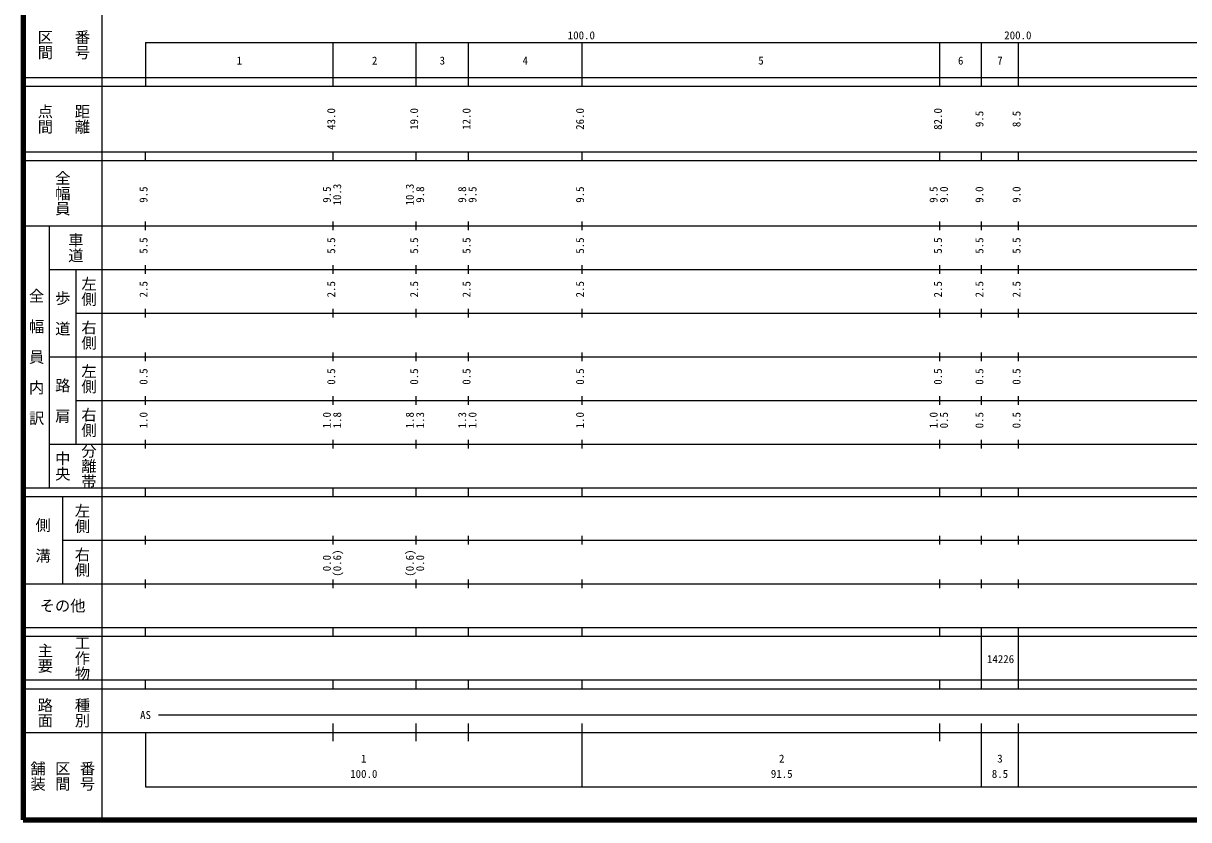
# Model space of a CAD drawing. Units: millimetres on the paper, enlarged 1000 times. Extents: x 40000 to 680000, y 20000 to 380000.
# Drawn here: x 40000 to 306986, y 20000 to 202409 of the extents above; entities that cross this region are included whole.
import ezdxf
from ezdxf.enums import TextEntityAlignment as Align

# ---------------------------------------------------------------- set-up
doc = ezdxf.new("R2010")
doc.units = ezdxf.units.MM
doc.header["$LTSCALE"] = 1000
doc.layers.add('M-TTL', color=7, linetype='Continuous', lineweight=13)
doc.layers.add('M-TTL-BAND', color=7, linetype='Continuous', lineweight=25)
doc.styles.add('@ＭＳ ゴシック', font='')
doc.styles.add('ＭＳ ゴシック', font='')
doc.styles.get('@ＭＳ ゴシック').set_extended_font_data('@MS Gothic')
doc.styles.get('ＭＳ ゴシック').set_extended_font_data('MS Gothic')

msp = doc.modelspace()

# ---------------------------------------------------------------- linework, layer by layer
at = {"layer": 'M-TTL', "color": 2, "lineweight": 140}
for p, q in [((40000, 380000), (40000, 20000)), ((40000, 20000), (680000, 20000))]:
    msp.add_line(p, q, dxfattribs=at)
at = {"layer": 'M-TTL-BAND'}
for p, q in [((58000, 370000), (58000, 20000)), ((68000, 198000), (579000, 198000)), ((68000, 198000), (68000, 188000)), ((111000, 188000), (111000, 198000)), ((130000, 188000), (130000, 198000)), ((142000, 188000), (142000, 198000)), ((168000, 188000), (168000, 198000)), ((250000, 188000), (250000, 198000)), ((259500, 188000), (259500, 198000)), ((268000, 188000), (268000, 198000)), ((40000, 190000), (579000, 190000)), ((40000, 188000), (579000, 188000)), ((40000, 173000), (579000, 173000)), ((40000, 171000), (579000, 171000)), ((68000, 171000), (68000, 173000)), ((111000, 171000), (111000, 173000)), ((130000, 171000), (130000, 173000)), ((142000, 171000), (142000, 173000)), ((168000, 171000), (168000, 173000)), ((250000, 171000), (250000, 173000)), ((259500, 171000), (259500, 173000)), ((268000, 171000), (268000, 173000)), ((40000, 156000), (579000, 156000)), ((46000, 96000), (46000, 156000)), ((68000, 155000), (68000, 157000)), ((111000, 155000), (111000, 157000)), ((130000, 155000), (130000, 157000)), ((142000, 155000), (142000, 157000)), ((168000, 155000), (168000, 157000)), ((250000, 155000), (250000, 157000)), ((259500, 155000), (259500, 157000)), ((268000, 155000), (268000, 157000)), ((68000, 145000), (68000, 147000)), ((111000, 145000), (111000, 147000)), ((130000, 145000), (130000, 147000)), ((142000, 145000), (142000, 147000)), ((168000, 145000), (168000, 147000)), ((250000, 145000), (250000, 147000)), ((259500, 145000), (259500, 147000)), ((268000, 145000), (268000, 147000)), ((46000, 146000), (579000, 146000)), ((52000, 146000), (52000, 106000)), ((68000, 135000), (68000, 137000)), ((111000, 135000), (111000, 137000)), ((130000, 135000), (130000, 137000)), ((142000, 135000), (142000, 137000)), ((168000, 135000), (168000, 137000)), ((250000, 135000), (250000, 137000)), ((259500, 135000), (259500, 137000)), ((268000, 135000), (268000, 137000)), ((52000, 136000), (579000, 136000)), ((46000, 126000), (579000, 126000)), ((68000, 125000), (68000, 127000)), ((111000, 125000), (111000, 127000)), ((130000, 125000), (130000, 127000)), ((142000, 125000), (142000, 127000)), ((168000, 125000), (168000, 127000)), ((250000, 125000), (250000, 127000)), ((259500, 125000), (259500, 127000)), ((268000, 125000), (268000, 127000)), ((52000, 116000), (579000, 116000)), ((68000, 115000), (68000, 117000)), ((111000, 115000), (111000, 117000)), ((130000, 115000), (130000, 117000)), ((142000, 115000), (142000, 117000)), ((168000, 115000), (168000, 117000)), ((250000, 115000), (250000, 117000)), ((259500, 115000), (259500, 117000)), ((268000, 115000), (268000, 117000)), ((68000, 105000), (68000, 107000)), ((111000, 105000), (111000, 107000)), ((130000, 105000), (130000, 107000)), ((142000, 105000), (142000, 107000)), ((168000, 105000), (168000, 107000)), ((250000, 105000), (250000, 107000)), ((259500, 105000), (259500, 107000)), ((268000, 105000), (268000, 107000)), ((46000, 106000), (579000, 106000)), ((40000, 96000), (579000, 96000)), ((40000, 94000), (579000, 94000)), ((49000, 94000), (49000, 74000)), ((68000, 94000), (68000, 96000)), ((111000, 94000), (111000, 96000)), ((130000, 94000), (130000, 96000)), ((142000, 94000), (142000, 96000)), ((168000, 94000), (168000, 96000)), ((250000, 94000), (250000, 96000)), ((259500, 94000), (259500, 96000)), ((268000, 94000), (268000, 96000)), ((49000, 84000), (579000, 84000)), ((68000, 83000), (68000, 85000)), ((111000, 83000), (111000, 85000)), ((130000, 83000), (130000, 85000)), ((142000, 83000), (142000, 85000)), ((168000, 83000), (168000, 85000)), ((250000, 83000), (250000, 85000)), ((259500, 83000), (259500, 85000)), ((268000, 83000), (268000, 85000)), ((68000, 73000), (68000, 75000)), ((111000, 73000), (111000, 75000)), ((130000, 73000), (130000, 75000)), ((142000, 73000), (142000, 75000)), ((168000, 73000), (168000, 75000)), ((250000, 73000), (250000, 75000)), ((259500, 73000), (259500, 75000)), ((268000, 73000), (268000, 75000)), ((40000, 74000), (579000, 74000)), ((40000, 64000), (579000, 64000)), ((40000, 62000), (579000, 62000)), ((68000, 62000), (68000, 64000)), ((111000, 62000), (111000, 64000)), ((130000, 62000), (130000, 64000)), ((142000, 62000), (142000, 64000)), ((168000, 62000), (168000, 64000)), ((250000, 62000), (250000, 64000)), ((259500, 62000), (259500, 64000)), ((259500, 52000), (259500, 62000)), ((268000, 62000), (268000, 64000)), ((268000, 52000), (268000, 62000)), ((268000, 52000), (268000, 62000)), ((40000, 52000), (579000, 52000)), ((68000, 50000), (68000, 52000)), ((111000, 50000), (111000, 52000)), ((130000, 50000), (130000, 52000)), ((142000, 50000), (142000, 52000)), ((168000, 50000), (168000, 52000)), ((250000, 50000), (250000, 52000)), ((259500, 50000), (259500, 52000)), ((268000, 50000), (268000, 52000)), ((40000, 50000), (579000, 50000)), ((71000, 44000), (565000, 44000)), ((111000, 38000), (111000, 42000)), ((130000, 38000), (130000, 42000)), ((142000, 38000), (142000, 42000)), ((168000, 27500), (168000, 42000)), ((250000, 38000), (250000, 42000)), ((259500, 27500), (259500, 42000)), ((268000, 27500), (268000, 42000)), ((40000, 40000), (579000, 40000)), ((68000, 40000), (68000, 27500)), ((68000, 27500), (579000, 27500))]:
    msp.add_line(p, q, dxfattribs=at)

# ---------------------------------------------------------------- texts
at = {"layer": 'M-TTL-BAND', "style": '@ＭＳ ゴシック'}
for s, p in [('区間', (45000, 197500)), ('番号', (53500, 197500)), ('点間', (45000, 180500)), ('距離', (53500, 180500)), ('全幅員', (49000, 163500)), ('車道', (52000, 151000)), ('左側', (55000, 141000)), ('全\u3000幅\u3000員\u3000内\u3000訳', (43000, 126000)), ('歩\u3000道', (49000, 136000)), ('右側', (55000, 131000)), ('左側', (55000, 121000)), ('路\u3000肩', (49000, 116000)), ('右側', (55000, 111000)), ('中央', (49000, 101000)), ('分離帯', (55000, 101000)), ('左側', (53500, 89000)), ('側\u3000溝', (44500, 84000)), ('右側', (53500, 79000)), ('工作物', (53500, 57000)), ('主要', (45000, 57000)), ('路面', (45000, 44500)), ('種別', (53500, 44500)), ('舗装', (43333, 30000)), ('区間', (49000, 30000)), ('番号', (54667, 30000))]:
    msp.add_text(s, height=2566, rotation=270, dxfattribs=at).set_placement(p, align=Align.MIDDLE_CENTER)
at = {"layer": 'M-TTL-BAND', "style": 'ＭＳ ゴシック'}
for s, p in [('100.0', (167844, 198195)), ('200.0', (267844, 198195)), ('1', (89500, 192405)), ('2', (120500, 192405)), ('3', (136000, 192405)), ('4', (155000, 192405)), ('5', (209000, 192405)), ('6', (254750, 192405)), ('7', (263750, 192405)), ('AS', (68000, 42500)), ('1', (118000, 32523)), ('2', (213750, 32523)), ('3', (263750, 32523)), ('100.0', (118000, 29033)), ('91.5', (213750, 29033)), ('8.5', (263750, 29033))]:
    msp.add_text(s, height=1833, dxfattribs=at).set_placement(p, align=Align.BOTTOM_CENTER)
for s, p in [('43.0', (112000, 180500)), ('19.0', (131000, 180500)), ('12.0', (143000, 180500)), ('26.0', (169000, 180500)), ('82.0', (251000, 180500)), ('9.5', (260500, 180500)), ('8.5', (269000, 180500)), ('9.5', (69000, 163174)), ('9.5', (111000, 163174)), ('10.3', (113370, 163174)), ('10.3', (130000, 163174)), ('9.8', (132370, 163174)), ('9.8', (142000, 163174)), ('9.5', (144370, 163174)), ('9.5', (169000, 163174)), ('9.5', (250000, 163174)), ('9.0', (252370, 163174)), ('9.0', (260500, 163174)), ('9.0', (269000, 163174)), ('5.5', (69000, 151500)), ('5.5', (112000, 151500)), ('5.5', (131000, 151500)), ('5.5', (143000, 151500)), ('5.5', (169000, 151500)), ('5.5', (251000, 151500)), ('5.5', (260500, 151500)), ('5.5', (269000, 151500)), ('2.5', (69000, 141500)), ('2.5', (112000, 141500)), ('2.5', (131000, 141500)), ('2.5', (143000, 141500)), ('2.5', (169000, 141500)), ('2.5', (251000, 141500)), ('2.5', (260500, 141500)), ('2.5', (269000, 141500)), ('0.5', (69000, 121500)), ('0.5', (112000, 121500)), ('0.5', (131000, 121500)), ('0.5', (143000, 121500)), ('0.5', (169000, 121500)), ('0.5', (251000, 121500)), ('0.5', (260500, 121500)), ('0.5', (269000, 121500)), ('1.0', (69000, 111500)), ('1.0', (111000, 111500)), ('1.8', (113370, 111500)), ('1.8', (130000, 111500)), ('1.3', (132370, 111500)), ('1.3', (142000, 111500)), ('1.0', (144370, 111500)), ('1.0', (169000, 111500)), ('1.0', (250000, 111500)), ('0.5', (252370, 111500)), ('0.5', (260500, 111500)), ('0.5', (269000, 111500)), ('0.0', (111000, 78764)), ('(0.6)', (113370, 78764)), ('(0.6)', (130000, 78764)), ('0.0', (132370, 78764))]:
    msp.add_text(s, height=1833, rotation=90, dxfattribs=at).set_placement(p, align=Align.BOTTOM_CENTER)
msp.add_text('その他', height=2566, dxfattribs=at).set_placement((49000, 69000), align=Align.MIDDLE_CENTER)
msp.add_text('14226', height=1833, dxfattribs=at).set_placement((260765, 55324), align=Align.BOTTOM_LEFT)

doc.saveas('drawing.dxf')
